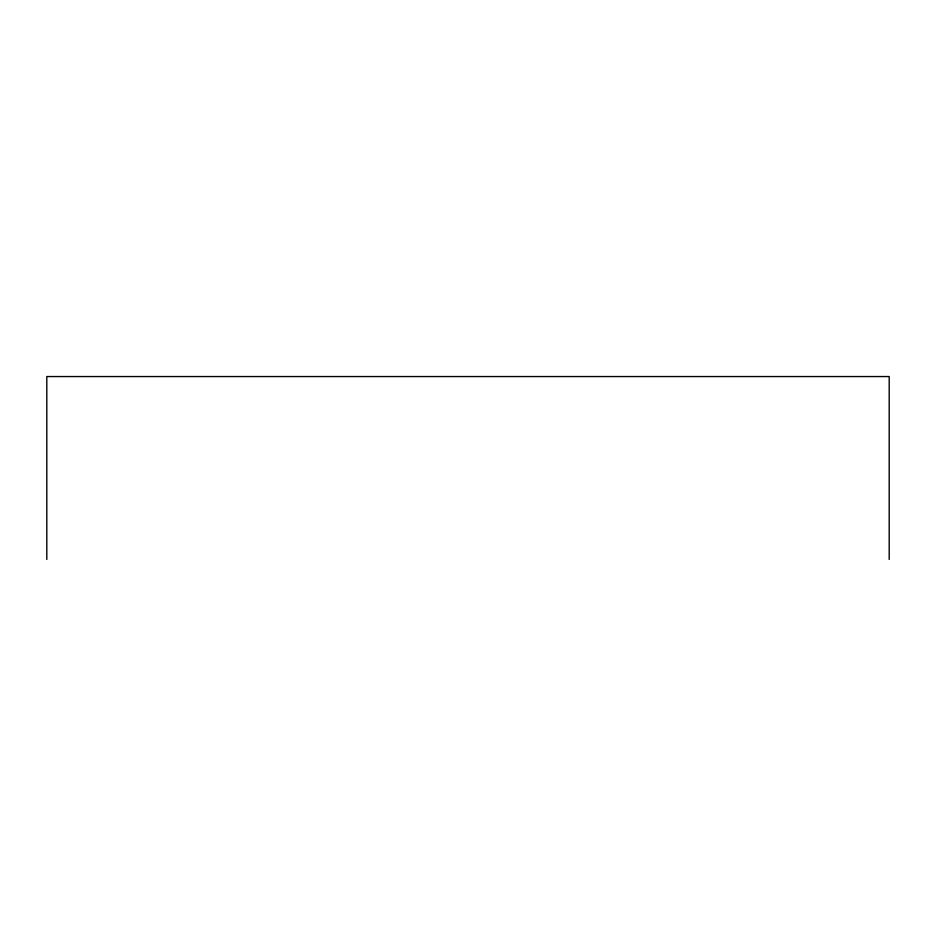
<?xml version="1.0" encoding="UTF-8"?>
<svg xmlns="http://www.w3.org/2000/svg" width="936" height="936" viewBox="0 0 936 936"><rect width="100%" height="100%" fill="white"/><g stroke="black" fill="none" stroke-linecap="round" stroke-linejoin="round"><path stroke-width="1.4" d="M889.2 559.447L889.2 376.553L46.8 376.553L46.8 559.447"/></g></svg>
